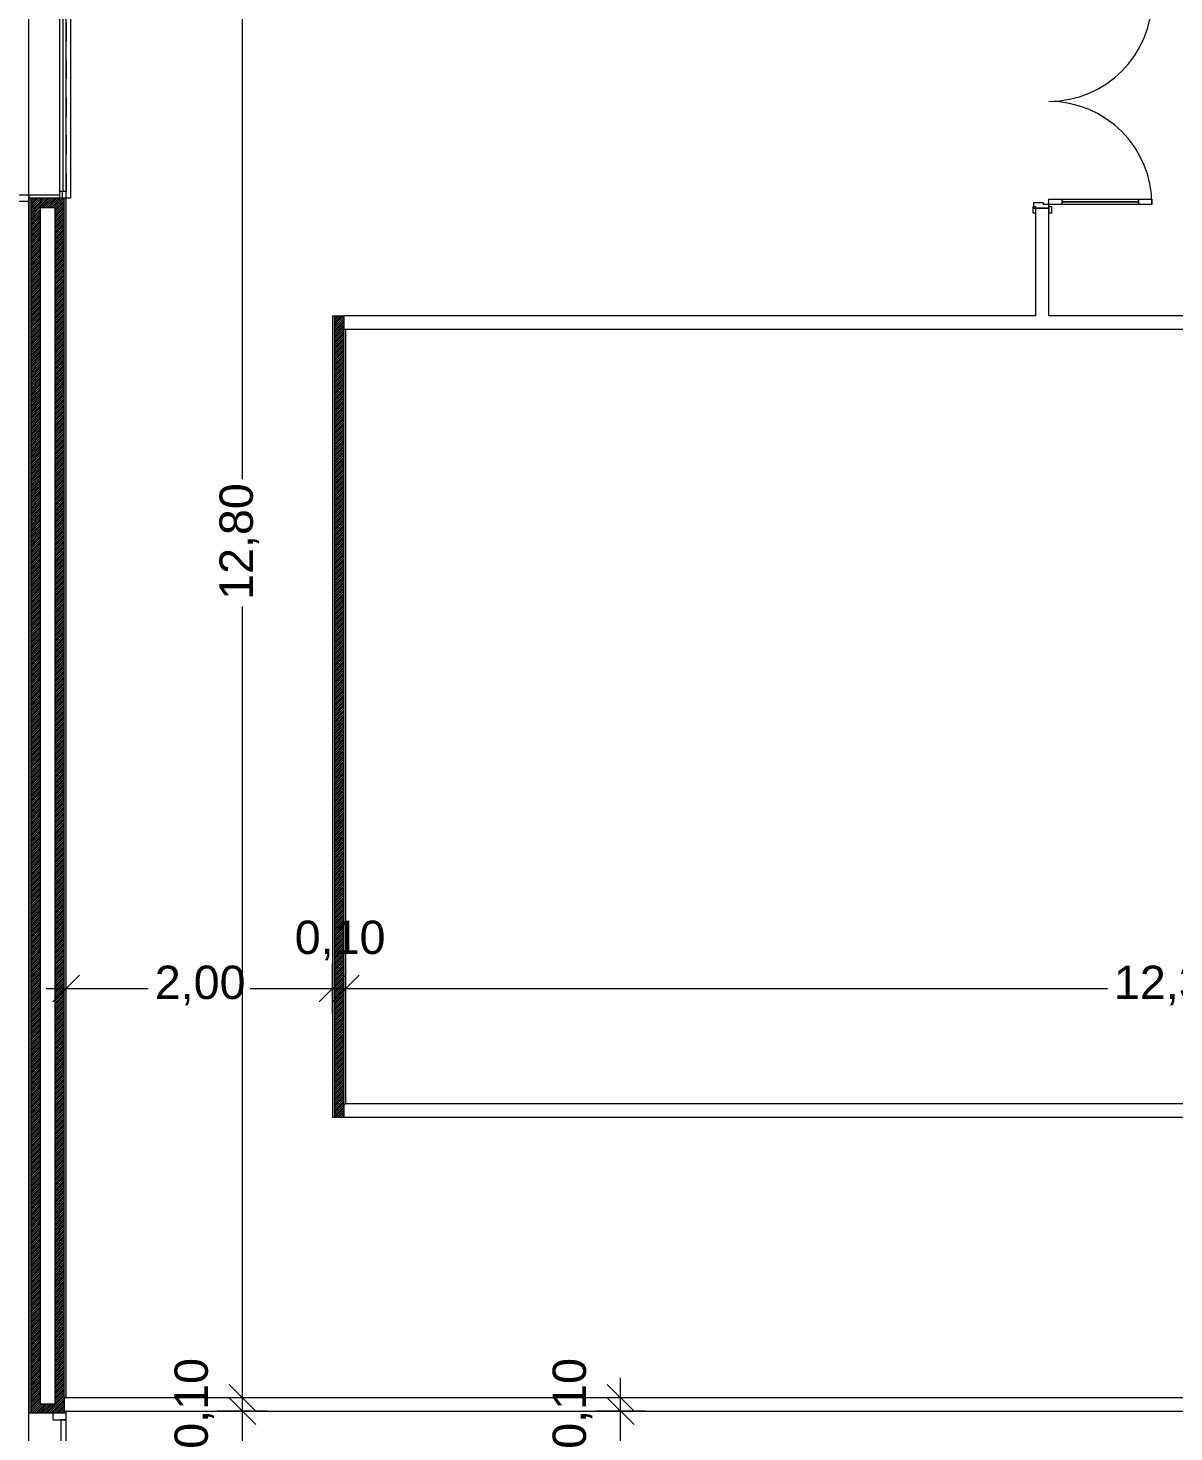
# Model space of a CAD drawing. Header units: millimetres. Extents: x -284281 to 1648660, y -821378 to -151356.
# Drawn here: x 219221 to 227802, y -245362 to -234850 of the extents above; entities that cross this region are included whole.
import ezdxf

# ---------------------------------------------------------------- set-up
doc = ezdxf.new("R2010")
doc.units = ezdxf.units.MM
doc.header["$MEASUREMENT"] = 0
doc.set_wipeout_variables(frame=1)
doc.linetypes.add('Traits', pattern=[282.222223, 141.111112, -141.111112])
doc.linetypes.add('Wipeout_Contour', pattern=[1000, 0, -1000])
for name, color, linetype in [('Cotations - 1_100', 7, 'Continuous'), ('Fenêtres ARCHICAD', 7, 'Continuous'), ('Nouveau_0', 7, 'Continuous'), ('Portes ARCHICAD', 7, 'Continuous'), ('Structure - Murs extérieurs', 7, 'Continuous')]:
    doc.layers.add(name, color=color, linetype=linetype)
doc.styles.add('STYLE_GENERE_2', font='arial.ttf')
doc.dimstyles.new('STYLE_GENERE__4', dxfattribs={"dimtxt": 250, "dimasz": 190, "dimexe": 0.18, "dimexo": 0.0625, "dimgap": 0, "dimtad": 0, "dimlfac": 0.001, "dimzin": 0, "dimdsep": 46, "dimtxsty": 'STYLE_GENERE_2', "dimblk": 'ARROWHEAD_6', "dimblk1": 'ARROWHEAD_6', "dimblk2": 'ARROWHEAD_6', "dimcen": 0.09, "dimse1": 1, "dimse2": 1, "dimclrd": 7, "dimclre": 7, "dimclrt": 7, "dimazin": 0, "dimtfac": 1, "dimtdec": 4, "dimtmove": 0, "dimatfit": 3, "dimfxl": 1, "dimtolj": 1, "dimtzin": 0, "dimarcsym": 0})
doc.dimstyles.new('STYLE_GENERE__5', dxfattribs={"dimtxt": 250, "dimasz": 190, "dimexe": 0.18, "dimexo": 0.0625, "dimgap": 0, "dimtad": 0, "dimtih": 1, "dimtoh": 1, "dimlfac": 0.001, "dimzin": 0, "dimdsep": 46, "dimtxsty": 'STYLE_GENERE_2', "dimblk": 'ARROWHEAD_6', "dimblk1": 'ARROWHEAD_6', "dimblk2": 'ARROWHEAD_6', "dimcen": 0.09, "dimse1": 1, "dimse2": 1, "dimclrd": 7, "dimclre": 7, "dimclrt": 7, "dimazin": 0, "dimtfac": 1, "dimtdec": 4, "dimtmove": 0, "dimatfit": 3, "dimfxl": 1, "dimtolj": 1, "dimtzin": 0, "dimarcsym": 0})
pattern_1 = [(45, (0, 175), (-55.684659, 55.684659), [0, -52.5, 0, -78.75]), (110, (175, 175), (74.000794, 26.934086), [0, -38.5, 0, -66.5])]
pattern_2 = [(45, (0, 0), (-7.0710678, 7.0710678), [])]

# ---------------------------------------------------------------- blocks, each defined once
blk = doc.blocks.new('Fenêtre 25_2')
at = {"layer": 'Fenêtres ARCHICAD', "color": 7, "linetype": 'Continuous', "lineweight": 5}
for p, q in [((-775, 480), (-825, 480)), ((-825, 480), (-825, 230)), ((-775, 480), (775, 480)), ((-775, 230), (-775, 480)), ((825, 480), (775, 480)), ((775, 480), (775, 230)), ((825, 230), (825, 480)), ((-825, 230), (-775, 230)), ((-825, 230), (-800, 230)), ((-825, 230), (-800, 230)), ((-775, 230), (-800, 230)), ((-800, 230), (-800, 0)), ((-800, 215), (-800, 230)), ((-800, 215), (-800, 230)), ((-800, 145), (-800, 215)), ((-800, 145), (-800, 215)), ((-800, 145), (-800, 215)), ((-800, 145), (-800, 215)), ((-775, 0), (-775, 230)), ((800, 230), (775, 230)), ((775, 230), (775, 0)), ((775, 230), (825, 230)), ((800, 0), (800, 230)), ((800, 215), (800, 230)), ((800, 215), (800, 230)), ((800, 230), (825, 230)), ((800, 230), (825, 230)), ((800, 145), (800, 215)), ((800, 145), (800, 215)), ((800, 145), (800, 215)), ((800, 145), (800, 215)), ((-800, 0), (-775, 0)), ((775, 0), (800, 0)), ((-800, -20), (800, -20)), ((-800, -50), (-800, -83)), ((-800, -83), (800, -83)), ((800, -83), (800, -50))]:
    blk.add_line(p, q, dxfattribs=at)
at = {"layer": 'Fenêtres ARCHICAD', "color": 7, "linetype": 'Traits', "lineweight": 5}
blk.add_line((-800, -50), (800, -50), dxfattribs=at)
at = {"color": 254, "linetype": 'Wipeout_Contour', "lineweight": 0, "ltscale": 3003.33026}
blk.add_wipeout([(-750, 0), (-750, -50), (750, -50), (750, 0)], dxfattribs=at).dxf.layer = 'Fenêtres ARCHICAD'
at = {"layer": 'Fenêtres ARCHICAD', "color": 7, "linetype": 'Continuous', "lineweight": 5}
for p, q in [((-800, 35), (-800, 145)), ((-800, 35), (-800, 145)), ((-800, 35), (-800, 145)), ((-800, 35), (-800, 145)), ((800, 35), (800, 145)), ((800, 35), (800, 145)), ((800, 35), (800, 145)), ((800, 35), (800, 145)), ((-800, 0), (-800, 35)), ((-800, 0), (-800, 35)), ((-800, 0), (-750, 0)), ((-800, -35), (-800, 0)), ((-800, -35), (-800, 0)), ((-750, 0), (-750, -50)), ((-750, 0), (750, 0)), ((750, -50), (750, 0)), ((750, 0), (800, 0)), ((800, 0), (800, 35)), ((800, 0), (800, 35)), ((800, -35), (800, 0)), ((800, -35), (800, 0)), ((-800, -50), (-800, -35)), ((-800, -50), (-800, -35)), ((-750, -50), (-800, -50)), ((-750, -25), (750, -25)), ((750, -50), (-750, -50)), ((800, -50), (750, -50)), ((800, -50), (800, -35)), ((800, -50), (800, -35))]:
    blk.add_line(p, q, dxfattribs=at)
blk = doc.blocks.new('Porte garage coulissante verticale 25')
at = {"layer": 'Portes ARCHICAD', "color": 7, "linetype": 'Continuous', "lineweight": 5}
for p, q in [((-1350, 0), (-1400, 0)), ((-1400, 0), (-1400, -100)), ((-1400, 0), (-1400, -15)), ((-1400, 0), (-1400, -15)), ((1350, 0), (-1350, 0)), ((-1350, 0), (-1350, -40)), ((-1350, -100), (-1350, 0)), ((1350, -40), (1350, 0)), ((1400, 0), (1350, 0)), ((1350, 0), (1350, -100)), ((1400, -100), (1400, 0)), ((1400, 0), (1400, -15)), ((1400, 0), (1400, -15)), ((-1400, -15), (-1400, -85)), ((-1400, -15), (-1400, -85)), ((-1400, -85), (-1400, -100)), ((-1400, -85), (-1400, -100)), ((-1400, -85), (-1400, -100)), ((-1400, -85), (-1400, -100)), ((-1400, -100), (-1350, -100)), ((-1400, -100), (-1400, -195)), ((-1400, -100), (-1400, -195)), ((-1350, -40), (1350, -40)), ((1350, -100), (1400, -100)), ((1400, -15), (1400, -85)), ((1400, -15), (1400, -85)), ((1400, -85), (1400, -100)), ((1400, -85), (1400, -100)), ((1400, -85), (1400, -100)), ((1400, -85), (1400, -100)), ((1400, -100), (1400, -195)), ((1400, -100), (1400, -195)), ((-1400, -195), (-1400, -265)), ((-1400, -195), (-1400, -265)), ((1400, -195), (1400, -265)), ((1400, -195), (1400, -265)), ((-1400, -265), (-1400, -280)), ((1400, -265), (1400, -280))]:
    blk.add_line(p, q, dxfattribs=at)
blk = doc.blocks.new('Mur_4_1', base_point=(219226, -253396))
at = {"color": 254, "linetype": 'Wipeout_Contour', "lineweight": 0, "ltscale": 1302280.262703505}
blk.add_wipeout([(219226, -245221), (219241, -245221), (219241, -236125), (219226, -236125)], dxfattribs=at)
at = {"color": 254, "linetype": 'Wipeout_Contour', "lineweight": 0, "ltscale": 1302823.003146906}
blk.add_wipeout([(219491, -236125), (219491, -245106), (219506, -245106), (219506, -236125)], dxfattribs=at)
at = {"color": 254, "linetype": 'Wipeout_Contour', "lineweight": 0, "ltscale": 1316412.341644092}
blk.add_wipeout([(219491, -245221), (219506, -245221), (219506, -245206), (219491, -245206)], dxfattribs=at)
at = {"linetype": 'Continuous', "lineweight": 5, "true_color": 0x5f5f5f}
h = blk.add_hatch(dxfattribs=at)
h.set_pattern_fill('ENDUIT_0001', color=251, style=0, pattern_type=2)
h.set_pattern_definition(pattern_1)
h.paths.add_polyline_path([(219226, -245221), (219241, -245221), (219241, -236125), (219226, -236125)])
h = blk.add_hatch(dxfattribs=at)
h.set_pattern_fill('ENDUIT_0001', color=251, style=0, pattern_type=2)
h.set_pattern_definition(pattern_1)
h.paths.add_polyline_path([(219491, -236125), (219491, -245106), (219506, -245106), (219506, -236125)])
h = blk.add_hatch(dxfattribs=at)
h.set_pattern_fill('ENDUIT_0001', color=251, style=0, pattern_type=2)
h.set_pattern_definition(pattern_1)
h.paths.add_polyline_path([(219491, -245221), (219506, -245221), (219506, -245206), (219491, -245206)])
at = {"color": 254, "linetype": 'Wipeout_Contour', "lineweight": 0, "ltscale": 1302393.879532534}
blk.add_wipeout([(219311, -236195), (219241, -236125), (219241, -245221), (219311, -245151)], dxfattribs=at)
at = {"linetype": 'Continuous', "lineweight": 5, "true_color": 0x5f5f5f}
h = blk.add_hatch(dxfattribs=at)
h.set_pattern_fill('BRIQUES_TERRE_CUITE__INT_97', color=251, style=0, pattern_type=2)
h.set_pattern_definition(pattern_2)
h.paths.add_polyline_path([(219311, -236195), (219241, -236125), (219241, -245221), (219311, -245151)])
at = {"color": 254, "linetype": 'Wipeout_Contour', "lineweight": 0, "ltscale": 1302635.501093489}
blk.add_wipeout([(219311, -236195), (219311, -245151), (219421, -245151), (219421, -236195)], dxfattribs=at)
at = {"color": 254, "linetype": 'Wipeout_Contour', "lineweight": 0, "ltscale": 1302879.807024971}
blk.add_wipeout([(219491, -236125), (219421, -236125), (219421, -245221), (219491, -245221)], dxfattribs=at)
at = {"linetype": 'Continuous', "lineweight": 5, "true_color": 0x5f5f5f}
h = blk.add_hatch(dxfattribs=at)
h.set_pattern_fill('BRIQUES_TERRE_CUITE__INT_97', color=251, style=0, pattern_type=2)
h.set_pattern_definition(pattern_2)
h.paths.add_polyline_path([(219491, -236125), (219421, -236125), (219421, -245221), (219491, -245221)])
at = {"color": 7, "linetype": 'Continuous', "lineweight": 5}
for p, q in [((219491, -245106), (219491, -236125)), ((219506, -236125), (219491, -236125)), ((219506, -245106), (219491, -245106)), ((219491, -245106), (219491, -245206)), ((219491, -245206), (219506, -245206)), ((219491, -245221), (219491, -245206)), ((219506, -245221), (219491, -245221))]:
    blk.add_line(p, q, dxfattribs=at)
at = {"color": 7, "linetype": 'Continuous', "lineweight": 5, "flags": 128}
for points in [[(219506, -245106), (219506, -236125)], [(219506, -245221), (219506, -245206)]]:
    blk.add_lwpolyline(points, dxfattribs=at)
at = {"color": 254, "linetype": 'Wipeout_Contour', "lineweight": 0, "ltscale": 1289247.892233699}
blk.add_wipeout([(219311, -236195), (219421, -236195), (219421, -236125), (219241, -236125)], dxfattribs=at)
at = {"color": 254, "linetype": 'Wipeout_Contour', "lineweight": 0, "ltscale": 1315930.026714784}
blk.add_wipeout([(219311, -245151), (219241, -245221), (219421, -245221), (219421, -245151)], dxfattribs=at)
at = {"linetype": 'Continuous', "lineweight": 5, "true_color": 0x5f5f5f}
h = blk.add_hatch(dxfattribs=at)
h.set_pattern_fill('BRIQUES_TERRE_CUITE__INT_97', color=251, style=0, pattern_type=2)
h.set_pattern_definition(pattern_2)
h.paths.add_polyline_path([(219311, -236195), (219421, -236195), (219421, -236125), (219241, -236125)])
h = blk.add_hatch(dxfattribs=at)
h.set_pattern_fill('BRIQUES_TERRE_CUITE__INT_97', color=251, style=0, pattern_type=2)
h.set_pattern_definition(pattern_2)
h.paths.add_polyline_path([(219311, -245151), (219241, -245221), (219421, -245221), (219421, -245151)])
at = {"color": 7, "linetype": 'Continuous', "lineweight": 5}
for p, q in [((219226, -236125), (219226, -236150)), ((219241, -236125), (219226, -236125)), ((219241, -236125), (219241, -245221)), ((219311, -236125), (219241, -236125)), ((219311, -236125), (219241, -236125)), ((219421, -236125), (219311, -236125)), ((219421, -236125), (219311, -236125)), ((219456, -236125), (219421, -236125)), ((219491, -236125), (219456, -236125)), ((219311, -236195), (219311, -245151)), ((219311, -236195), (219421, -236195)), ((219421, -236195), (219421, -245151)), ((219241, -245221), (219226, -245221)), ((219311, -245221), (219241, -245221)), ((219311, -245221), (219241, -245221)), ((219311, -245151), (219421, -245151)), ((219406, -245221), (219311, -245221)), ((219406, -245221), (219311, -245221)), ((219421, -245221), (219406, -245221)), ((219421, -245221), (219406, -245221)), ((219491, -245221), (219421, -245221))]:
    blk.add_line(p, q, dxfattribs=at)
at = {"color": 7, "linetype": 'Continuous', "lineweight": 5, "flags": 128}
blk.add_lwpolyline([(219226, -236125), (219226, -245221)], dxfattribs=at)
at = {"layer": 'Portes ARCHICAD', "color": 7, "linetype": 'Continuous', "lineweight": 5, "zscale": 1000, "rotation": 270}
blk.add_blockref('Porte garage coulissante verticale 25', (219506, -246621), dxfattribs=at)
at = {"layer": 'Fenêtres ARCHICAD', "color": 7, "linetype": 'Continuous', "lineweight": 5, "xscale": -1, "zscale": 1000, "rotation": 90}
blk.add_blockref('Fenêtre 25_2', (219456, -235325), dxfattribs=at)
blk = doc.blocks.new('Mur_138_1', base_point=(219226, -245206))
at = {"layer": 'Structure - Murs extérieurs', "color": 7, "linetype": 'Continuous', "lineweight": 5}
for p, q in [((219506, -245106), (219491, -245106)), ((219491, -245106), (219491, -245206)), ((219491, -245206), (219506, -245206))]:
    blk.add_line(p, q, dxfattribs=at)
at = {"layer": 'Structure - Murs extérieurs', "color": 7, "linetype": 'Continuous', "lineweight": 5, "flags": 128}
for points in [[(233861, -245106), (219506, -245106)], [(219506, -245206), (233861, -245206)]]:
    blk.add_lwpolyline(points, dxfattribs=at)
blk = doc.blocks.new('Mur_140_1', base_point=(219226, -235206))
at = {"layer": 'Structure - Murs extérieurs', "linetype": 'Continuous', "lineweight": 5, "true_color": 0x5f5f5f}
h = blk.add_hatch(dxfattribs=at)
h.set_pattern_fill('ENDUIT_0001', color=251, style=0, pattern_type=2)
h.set_pattern_definition(pattern_1)
h.paths.add_polyline_path([(219226, -235121), (219226, -235121), (219226, -235136), (219226, -235136)])
h = blk.add_hatch(dxfattribs=at)
h.set_pattern_fill('BRIQUES_TERRE_CUITE__INT_97', color=251, style=0, pattern_type=2)
h.set_pattern_definition(pattern_2)
h.paths.add_polyline_path([(219226, -235206), (219226, -235206), (219226, -235136), (219226, -235136)])
h = blk.add_hatch(dxfattribs=at)
h.set_pattern_fill('ENDUIT_0001', color=251, style=0, pattern_type=2)
h.set_pattern_definition(pattern_1)
h.paths.add_polyline_path([(219226, -235221), (219226, -235221), (219226, -235206), (219226, -235206)])
at = {"layer": 'Structure - Murs extérieurs', "color": 7, "linetype": 'Continuous', "lineweight": 5}
for p, q in [((219226, -235136), (219226, -235136)), ((219226, -235206), (219226, -235206))]:
    blk.add_line(p, q, dxfattribs=at)
at = {"layer": 'Structure - Murs extérieurs', "color": 7, "linetype": 'Continuous', "lineweight": 5, "flags": 128}
for points in [[(219226, -235121), (219226, -235121)], [(219226, -235221), (219226, -235221)]]:
    blk.add_lwpolyline(points, dxfattribs=at)
blk = doc.blocks.new('Mur_141_1', base_point=(221516, -237106))
at = {"layer": 'Structure - Murs extérieurs', "color": 7, "linetype": 'Continuous', "lineweight": 5}
for p, q in [((221586, -237006), (221586, -237091)), ((221586, -237091), (221586, -237106)), ((221586, -237106), (221601, -237106))]:
    blk.add_line(p, q, dxfattribs=at)
at = {"layer": 'Structure - Murs extérieurs', "color": 7, "linetype": 'Continuous', "lineweight": 5, "flags": 128}
for points in [[(226766, -237006), (221586, -237006)], [(233861, -237006), (226866, -237006)], [(221601, -237106), (241896, -237106)]]:
    blk.add_lwpolyline(points, dxfattribs=at)
blk = doc.blocks.new('Mur_166_1', base_point=(221516, -243006))
at = {"color": 254, "linetype": 'Wipeout_Contour', "lineweight": 0, "ltscale": 973225.053463}
blk.add_wipeout([(221501, -237006), (221516, -237021), (221516, -237006)], dxfattribs=at).dxf.layer = 'Structure - Murs extérieurs'
at = {"color": 254, "linetype": 'Wipeout_Contour', "lineweight": 0, "ltscale": 986430.862182}
blk.add_wipeout([(221501, -243006), (221516, -243006), (221516, -242991)], dxfattribs=at).dxf.layer = 'Structure - Murs extérieurs'
at = {"layer": 'Structure - Murs extérieurs', "linetype": 'Continuous', "lineweight": 5, "true_color": 0x5f5f5f}
h = blk.add_hatch(dxfattribs=at)
h.set_pattern_fill('ENDUIT_0001', color=251, style=0, pattern_type=2)
h.set_pattern_definition(pattern_1)
h.paths.add_polyline_path([(221501, -237006), (221516, -237021), (221516, -237006)])
h = blk.add_hatch(dxfattribs=at)
h.set_pattern_fill('ENDUIT_0001', color=251, style=0, pattern_type=2)
h.set_pattern_definition(pattern_1)
h.paths.add_polyline_path([(221501, -243006), (221516, -243006), (221516, -242991)])
at = {"color": 254, "linetype": 'Wipeout_Contour', "lineweight": 0, "ltscale": 1297801.44806953}
blk.add_wipeout([(221586, -237006), (221516, -237006), (221516, -237021), (221586, -237091)], dxfattribs=at).dxf.layer = 'Structure - Murs extérieurs'
at = {"color": 254, "linetype": 'Wipeout_Contour', "lineweight": 0, "ltscale": 1315290.401905245}
blk.add_wipeout([(221586, -242921), (221516, -242991), (221516, -243006), (221586, -243006)], dxfattribs=at).dxf.layer = 'Structure - Murs extérieurs'
at = {"layer": 'Structure - Murs extérieurs', "linetype": 'Continuous', "lineweight": 5, "true_color": 0x5f5f5f}
h = blk.add_hatch(dxfattribs=at)
h.set_pattern_fill('BRIQUES_TERRE_CUITE__INT_97', color=251, style=0, pattern_type=2)
h.set_pattern_definition(pattern_2)
h.paths.add_polyline_path([(221586, -237006), (221516, -237006), (221516, -237021), (221586, -237091)])
h = blk.add_hatch(dxfattribs=at)
h.set_pattern_fill('BRIQUES_TERRE_CUITE__INT_97', color=251, style=0, pattern_type=2)
h.set_pattern_definition(pattern_2)
h.paths.add_polyline_path([(221586, -242921), (221516, -242991), (221516, -243006), (221586, -243006)])
at = {"color": 254, "linetype": 'Wipeout_Contour', "lineweight": 0, "ltscale": 1306430.911029003}
blk.add_wipeout([(221501, -237006), (221501, -243006), (221516, -242991), (221516, -237021)], dxfattribs=at).dxf.layer = 'Structure - Murs extérieurs'
at = {"color": 254, "linetype": 'Wipeout_Contour', "lineweight": 0, "ltscale": 1306659.999939662}
blk.add_wipeout([(221601, -242906), (221601, -237106), (221586, -237106), (221586, -242906)], dxfattribs=at).dxf.layer = 'Structure - Murs extérieurs'
at = {"layer": 'Structure - Murs extérieurs', "linetype": 'Continuous', "lineweight": 5, "true_color": 0x5f5f5f}
h = blk.add_hatch(dxfattribs=at)
h.set_pattern_fill('ENDUIT_0001', color=251, style=0, pattern_type=2)
h.set_pattern_definition(pattern_1)
h.paths.add_polyline_path([(221501, -237006), (221501, -243006), (221516, -242991), (221516, -237021)])
h = blk.add_hatch(dxfattribs=at)
h.set_pattern_fill('ENDUIT_0001', color=251, style=0, pattern_type=2)
h.set_pattern_definition(pattern_1)
h.paths.add_polyline_path([(221601, -242906), (221601, -237106), (221586, -237106), (221586, -242906)])
at = {"color": 254, "linetype": 'Wipeout_Contour', "lineweight": 0, "ltscale": 1306545.513142773}
blk.add_wipeout([(221516, -237021), (221516, -242991), (221586, -242921), (221586, -237091)], dxfattribs=at).dxf.layer = 'Structure - Murs extérieurs'
at = {"layer": 'Structure - Murs extérieurs', "linetype": 'Continuous', "lineweight": 5, "true_color": 0x5f5f5f}
h = blk.add_hatch(dxfattribs=at)
h.set_pattern_fill('BRIQUES_TERRE_CUITE__INT_97', color=251, style=0, pattern_type=2)
h.set_pattern_definition(pattern_2)
h.paths.add_polyline_path([(221516, -237021), (221516, -242991), (221586, -242921), (221586, -237091)])
at = {"layer": 'Structure - Murs extérieurs', "color": 7, "linetype": 'Continuous', "lineweight": 5}
for p, q in [((221516, -237006), (221516, -237021)), ((221516, -237021), (221516, -242991)), ((221586, -237006), (221586, -237091)), ((221586, -237091), (221586, -237106)), ((221586, -237106), (221601, -237106)), ((221586, -242906), (221586, -237106)), ((221586, -242906), (221601, -242906)), ((221586, -242906), (221586, -242921)), ((221516, -242991), (221516, -243006)), ((221586, -242921), (221586, -243006))]:
    blk.add_line(p, q, dxfattribs=at)
at = {"layer": 'Structure - Murs extérieurs', "color": 7, "linetype": 'Continuous', "lineweight": 5, "flags": 128}
for points in [[(221501, -237006), (221516, -237006)], [(221501, -237006), (221501, -243006)], [(221516, -237006), (221586, -237006)], [(221601, -242906), (221601, -237106)], [(221501, -243006), (221516, -243006)], [(221516, -243006), (221586, -243006)]]:
    blk.add_lwpolyline(points, dxfattribs=at)
blk = doc.blocks.new('Mur_170_1', base_point=(233861, -243006))
at = {"layer": 'Structure - Murs extérieurs', "color": 7, "linetype": 'Continuous', "lineweight": 5}
for p, q in [((221586, -242906), (221601, -242906)), ((221586, -242906), (221586, -242921)), ((221586, -242921), (221586, -243006))]:
    blk.add_line(p, q, dxfattribs=at)
at = {"layer": 'Structure - Murs extérieurs', "color": 7, "linetype": 'Continuous', "lineweight": 5, "flags": 128}
for points in [[(233861, -242906), (221601, -242906)], [(221586, -243006), (233861, -243006)]]:
    blk.add_lwpolyline(points, dxfattribs=at)
blk = doc.blocks.new('Porte double 25_7')
at = {"layer": 'Portes ARCHICAD', "color": 7, "linetype": 'Continuous', "lineweight": 5}
for p, q in [((-772, 772), (-772, 672)), ((-732, 772), (-772, 772)), ((-732, 672), (-732, 772)), ((732, 672), (732, 772)), ((732, 772), (772, 772)), ((772, 772), (772, 672)), ((-772, 672), (-732, 672)), ((-752, 672), (-752, 100)), ((772, 672), (732, 672)), ((752, 672), (752, 100)), ((-837, 0), (-837, 19)), ((-837, 19), (-787, 19)), ((-787, 0), (-837, 0)), ((-800, 0), (-837, 0)), ((-800, 0), (-837, 0)), ((-772, 0), (-800, 0)), ((-800, 0), (-800, -115)), ((-800, 0), (-800, -100)), ((-800, 0), (-800, -100)), ((-787, 19), (-787, 0)), ((-732, 100), (-772, 100)), ((-772, 100), (-772, 0)), ((-772, -40), (-772, 0)), ((-772, 0), (-732, 0)), ((-732, 0), (-732, 100)), ((732, 0), (732, 100)), ((732, 100), (772, 100)), ((772, 0), (732, 0)), ((772, 100), (772, 0)), ((800, 0), (772, 0)), ((772, 0), (772, -40)), ((787, 19), (837, 19)), ((787, 0), (787, 19)), ((837, 0), (787, 0)), ((800, -115), (800, 0)), ((800, 0), (800, -100)), ((800, 0), (800, -100)), ((800, 0), (837, 0)), ((800, 0), (837, 0)), ((837, 19), (837, 0)), ((-837, -119), (-837, -100)), ((-837, -100), (-787, -100)), ((-800, -100), (-837, -100)), ((-800, -100), (-837, -100)), ((-787, -100), (-787, -119)), ((-760, -40), (-772, -40)), ((-760, -115), (-760, -40)), ((772, -40), (760, -40)), ((760, -40), (760, -115)), ((787, -100), (837, -100)), ((787, -119), (787, -100)), ((800, -100), (837, -100)), ((800, -100), (837, -100)), ((837, -100), (837, -119)), ((-787, -119), (-837, -119)), ((-800, -115), (-760, -115)), ((760, -115), (800, -115)), ((837, -119), (787, -119))]:
    blk.add_line(p, q, dxfattribs=at)
at = {"layer": 'Portes ARCHICAD', "color": 7, "linetype": 'Continuous', "lineweight": 5, "flags": 128}
for points in [[(-772, 672), (-772, 100), (-752, 100), (-752, 672)], [(-752, 672), (-752, 100), (-732, 100), (-732, 672)], [(752, 672), (752, 100), (732, 100), (732, 672)], [(772, 672), (772, 100), (752, 100), (752, 672)]]:
    blk.add_lwpolyline(points, close=True, dxfattribs=at)
at = {"layer": 'Portes ARCHICAD', "color": 7, "linetype": 'Continuous', "lineweight": 5}
for centre, start, end in [((-772, 0), 0, 90), ((772, 0), 90, 180)]:
    blk.add_arc(centre, 772, start, end, dxfattribs=at)
blk = doc.blocks.new('Mur_174_1', base_point=(226766, -237106))
at = {"layer": 'Structure - Murs extérieurs', "color": 7, "linetype": 'Continuous', "lineweight": 5}
for p, q in [((226766, -236200), (226766, -236237)), ((226866, -236200), (226766, -236200)), ((226866, -236200), (226866, -236237))]:
    blk.add_line(p, q, dxfattribs=at)
at = {"layer": 'Structure - Murs extérieurs', "color": 7, "linetype": 'Continuous', "lineweight": 5, "flags": 128}
for points in [[(226766, -236200), (226766, -237006)], [(226866, -237006), (226866, -236200)]]:
    blk.add_lwpolyline(points, dxfattribs=at)
at = {"layer": 'Portes ARCHICAD', "color": 7, "linetype": 'Continuous', "lineweight": 5, "zscale": 1000, "rotation": 270}
blk.add_blockref('Porte double 25_7', (226866, -235400), dxfattribs=at)
blk = doc.blocks.new('*D485')
at = {"layer": 'Cotations - 1_100', "color": 7, "linetype": 'Continuous', "lineweight": 5, "transparency": 16777216}
for p, q in [((219506, -242230), (219506, -241855)), ((221501, -242230), (221501, -241855)), ((219606, -241942), (219406, -242142)), ((221401, -242142), (221601, -241942)), ((219356, -242042), (219506, -242042)), ((219506, -242042), (220121, -242042)), ((220885, -242042), (221501, -242042))]:
    blk.add_line(p, q, dxfattribs=at)
at = {"layer": 'Cotations - 1_100', "color": 7, "lineweight": 5, "transparency": 16777216, "char_height": 250, "attachment_point": 7, "style": 'STYLE_GENERE_2'}
for s, insert in [('\\A1;{\\pql;\\fArial|b0|i0|c0|p38;0,10}', (221218, -241830)), ('\\A1;{\\pql;\\fArial|b0|i0|c0|p38;2,00}', (220170, -242167))]:
    blk.add_mtext(s, dxfattribs=dict(at, insert=insert))
blk = doc.blocks.new('ARROWHEAD_6')
at = {"color": 0, "linetype": 'Continuous', "lineweight": 0}
for p, q in [((0, 0), (-1, 0)), ((-0.5, -0.5), (0.5, 0.5))]:
    blk.add_line(p, q, dxfattribs=at)
blk = doc.blocks.new('*D486')
at = {"layer": 'Cotations - 1_100', "color": 7, "linetype": 'Continuous', "lineweight": 5, "transparency": 16777216}
for p, q in [((221501, -242230), (221501, -241855)), ((221601, -242230), (221601, -241855)), ((221401, -242142), (221601, -241942)), ((221701, -241942), (221501, -242142)), ((221501, -242042), (221601, -242042))]:
    blk.add_line(p, q, dxfattribs=at)
blk = doc.blocks.new('*D487')
at = {"layer": 'Cotations - 1_100', "color": 7, "linetype": 'Continuous', "lineweight": 5, "transparency": 16777216}
for p, q in [((221601, -242230), (221601, -241855)), ((233961, -242230), (233961, -241855)), ((221701, -241942), (221501, -242142)), ((234061, -241942), (233861, -242142)), ((221601, -242042), (227304, -242042)), ((228258, -242042), (233961, -242042))]:
    blk.add_line(p, q, dxfattribs=at)
at = {"layer": 'Cotations - 1_100', "color": 7, "lineweight": 5, "transparency": 16777216, "insert": (227353, -242167), "char_height": 250, "attachment_point": 7, "style": 'STYLE_GENERE_2'}
blk.add_mtext('\\A1;{\\pql;\\fArial|b0|i0|c0|p38;12,36}', dxfattribs=at)
blk = doc.blocks.new('*D573')
at = {"layer": 'Cotations - 1_100', "color": 7, "linetype": 'Continuous', "lineweight": 5, "transparency": 16777216}
for p, q in [((220726, -245006), (220926, -245206)), ((220926, -245306), (220726, -245106)), ((221014, -245206), (220639, -245206)), ((220826, -248778), (220826, -245206)), ((220826, -253116), (220826, -249543)), ((221014, -253116), (220639, -253116)), ((220726, -253016), (220926, -253216)), ((220826, -253266), (220826, -253116))]:
    blk.add_line(p, q, dxfattribs=at)
at = {"layer": 'Cotations - 1_100', "color": 7, "lineweight": 5, "transparency": 16777216, "char_height": 250, "attachment_point": 7, "rotation": 90, "style": 'STYLE_GENERE_2'}
for s, insert in [('\\A1;{\\pql;\\fArial|b0|i0|c0|p38;0,10}', (220614, -245488)), ('\\A1;{\\pql;\\fArial|b0|i0|c0|p38;7,91}', (220951, -249493))]:
    blk.add_mtext(s, dxfattribs=dict(at, insert=insert))
blk = doc.blocks.new('*D574')
at = {"layer": 'Cotations - 1_100', "color": 7, "linetype": 'Continuous', "lineweight": 5, "transparency": 16777216}
for p, q in [((220726, -245006), (220926, -245206)), ((221014, -245106), (220639, -245106)), ((220926, -245306), (220726, -245106)), ((220826, -245206), (220826, -245106)), ((221014, -245206), (220639, -245206))]:
    blk.add_line(p, q, dxfattribs=at)
blk = doc.blocks.new('*D575')
at = {"layer": 'Cotations - 1_100', "color": 7, "linetype": 'Continuous', "lineweight": 5, "transparency": 16777216}
for p, q in [((221014, -232303), (220639, -232303)), ((220926, -232403), (220726, -232203)), ((220826, -238227), (220826, -232303)), ((220826, -245106), (220826, -239182)), ((220726, -245006), (220926, -245206)), ((221014, -245106), (220639, -245106)), ((220926, -245306), (220726, -245106))]:
    blk.add_line(p, q, dxfattribs=at)
at = {"layer": 'Cotations - 1_100', "color": 7, "lineweight": 5, "transparency": 16777216, "char_height": 250, "attachment_point": 7, "rotation": 90, "style": 'STYLE_GENERE_2'}
for s, insert in [('\\A1;{\\pql;\\fArial|b0|i0|c0|p38;0,10}', (220614, -232586)), ('\\A1;{\\pql;\\fArial|b0|i0|c0|p38;12,80}', (220951, -239132))]:
    blk.add_mtext(s, dxfattribs=dict(at, insert=insert))
blk = doc.blocks.new('*D597')
at = {"layer": 'Cotations - 1_100', "color": 7, "linetype": 'Continuous', "lineweight": 5, "transparency": 16777216}
for p, q in [((223559, -245006), (223759, -245206)), ((223759, -245306), (223559, -245106)), ((223846, -245206), (223471, -245206)), ((223659, -246223), (223659, -245206)), ((223659, -248006), (223659, -246988)), ((223559, -247906), (223759, -248106)), ((223846, -248006), (223471, -248006))]:
    blk.add_line(p, q, dxfattribs=at)
at = {"layer": 'Cotations - 1_100', "color": 7, "lineweight": 5, "transparency": 16777216, "char_height": 250, "attachment_point": 7, "rotation": 90, "style": 'STYLE_GENERE_2'}
for s, insert in [('\\A1;{\\pql;\\fArial|b0|i0|c0|p38;0,10}', (223446, -245488)), ('\\A1;{\\pql;\\fArial|b0|i0|c0|p38;2,80}', (223784, -246938))]:
    blk.add_mtext(s, dxfattribs=dict(at, insert=insert))
blk = doc.blocks.new('*D598')
at = {"layer": 'Cotations - 1_100', "color": 7, "linetype": 'Continuous', "lineweight": 5, "transparency": 16777216}
for p, q in [((223559, -245006), (223759, -245206)), ((223659, -245106), (223659, -244956)), ((223846, -245106), (223471, -245106)), ((223759, -245306), (223559, -245106)), ((223659, -245206), (223659, -245106)), ((223846, -245206), (223471, -245206))]:
    blk.add_line(p, q, dxfattribs=at)

msp = doc.modelspace()

# ---------------------------------------------------------------- block references
at = {"color": 7, "lineweight": 5}
msp.add_blockref('Mur_4_1', (219225.54197, -253395.57129), dxfattribs=at)
at = {"layer": 'Structure - Murs extérieurs', "color": 7, "lineweight": 5}
for name, p in [('Mur_174_1', (226766.03357, -237105.57129)), ('Mur_141_1', (221515.54197, -237105.57129))]:
    msp.add_blockref(name, p, dxfattribs=at)

# ---------------------------------------------------------------- dimensions: what is measured, and where the dimension line sits
at = {"layer": 'Cotations - 1_100', "color": 7, "linetype": 'Continuous', "lineweight": 5}
for base, picture, middle in [((220826.35355, -245105.57129), '*D574', (220488.85355, -245163.43753)), ((223658.78697, -245105.57129), '*D598', (223321.28697, -245163.43753))]:
    dim = msp.add_linear_dim(base=base, p1=(231725.78777, -245205.57129), p2=(231725.78777, -245105.57129), angle=90, dimstyle='STYLE_GENERE__4', dxfattribs=at)
    dim.commit()
    dim.dimension.update_dxf_attribs({"geometry": picture, "text_midpoint": middle, "dimtype": 160, "text_rotation": 90})

# ---------------------------------------------------------------- next in the draw order: block references
at = {"layer": 'Structure - Murs extérieurs', "color": 211, "lineweight": 5, "true_color": 0xfe55ff}
for name, p in [('Mur_140_1', (219225.54197, -235205.57129)), ('Mur_166_1', (221515.54197, -243005.57129))]:
    msp.add_blockref(name, p, dxfattribs=at)
at = {"layer": 'Structure - Murs extérieurs', "color": 7, "lineweight": 5}
msp.add_blockref('Mur_138_1', (219225.54197, -245205.57129), dxfattribs=at)

# ---------------------------------------------------------------- next in the draw order: dimensions: what is measured, and where the dimension line sits
at = {"layer": 'Cotations - 1_100', "color": 7, "linetype": 'Continuous', "lineweight": 5}
for base, p1, picture, middle in [((220826.35355, -245205.57129), (219505.54197, -253115.57129), '*D573', (220826.35355, -249168.43753)), ((223658.78697, -245205.57129), (219505.54197, -248005.57129), '*D597', (223658.78697, -246613.43753))]:
    dim = msp.add_linear_dim(base=base, p1=p1, p2=(231725.78777, -245205.57129), angle=90, dimstyle='STYLE_GENERE__4', dxfattribs=at)
    dim.commit()
    dim.dimension.update_dxf_attribs({"geometry": picture, "text_midpoint": middle, "dimtype": 160, "text_rotation": 90})

# ---------------------------------------------------------------- next in the draw order: linework, layer by layer
at = {"layer": 'Nouveau_0', "color": 7, "linetype": 'Continuous', "lineweight": 5}
msp.add_lwpolyline([(244226.03357, -173395.57011), (244226.03357, -253395.57011), (219226.03357, -253395.57011), (219226.03357, -173395.57011)], close=True, dxfattribs=at)

# ---------------------------------------------------------------- next in the draw order: block references
at = {"layer": 'Structure - Murs extérieurs', "color": 7, "lineweight": 5}
msp.add_blockref('Mur_170_1', (233861.03357, -243005.57129), dxfattribs=at)

# ---------------------------------------------------------------- next in the draw order: dimensions: what is measured, and where the dimension line sits
at = {"layer": 'Cotations - 1_100', "color": 7, "linetype": 'Continuous', "lineweight": 5}
dim = msp.add_linear_dim(base=(220826.35355, -232303.387), p1=(231725.78777, -245105.57129), p2=(220803.17364, -232303.387), angle=90, dimstyle='STYLE_GENERE__4', dxfattribs=at)
dim.commit()
dim.dimension.update_dxf_attribs({"geometry": '*D575', "text_midpoint": (220826.35355, -238711.90668), "dimtype": 160, "text_rotation": 90})
for base, p1, p2, picture, middle in [((221500.5419720405, -242042.238420077), (219505.5419720405, -253115.5712908681), (221500.5419720405, -240005.5712908678), '*D485', (220495.1757320637, -242042.238420077)), ((221600.54197, -242042.23842), (221500.54197, -240005.57129), (221600.54197, -240005.57129), '*D486', (221542.67573, -241704.73842)), ((233961.03357, -242042.23842), (221600.54197, -240005.57129), (233961.03357, -245455.57132), '*D487', (227773.36024, -242042.23842))]:
    dim = msp.add_linear_dim(base=base, p1=p1, p2=p2, dimstyle='STYLE_GENERE__5', dxfattribs=at)
    dim.commit()
    dim.dimension.update_dxf_attribs({"geometry": picture, "text_midpoint": middle, "dimtype": 160})

doc.saveas('drawing.dxf')
